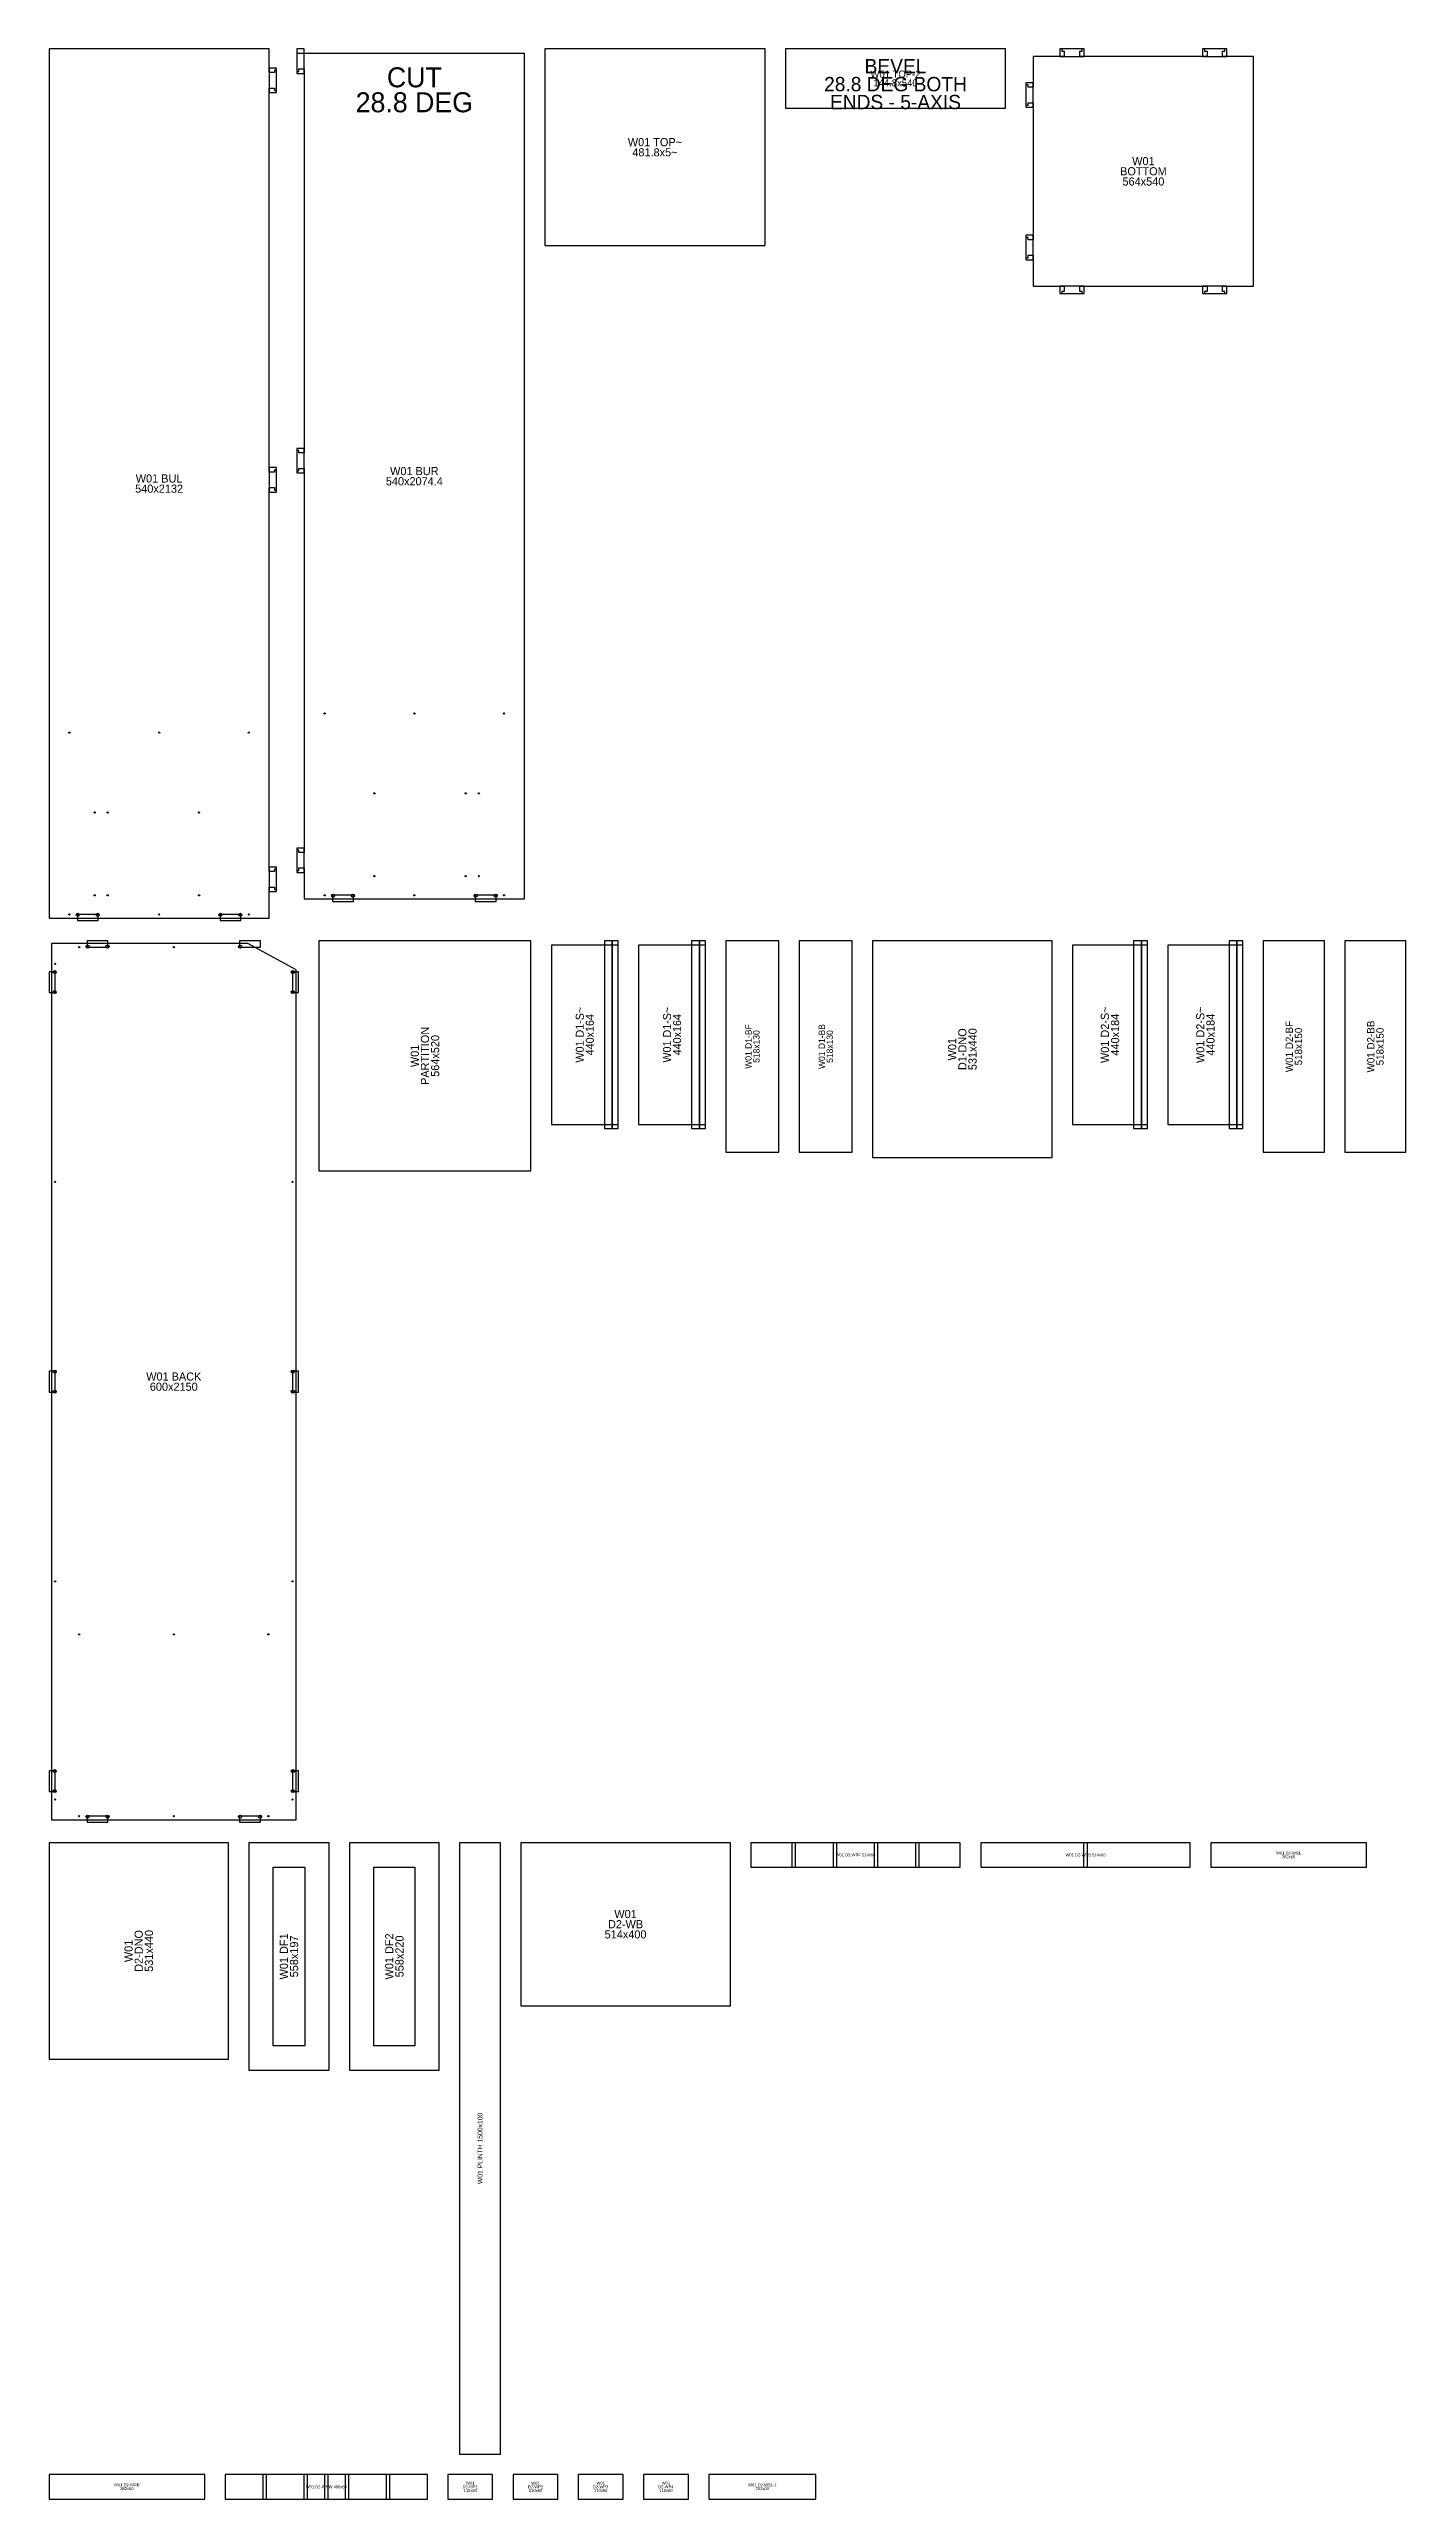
# Model space of a CAD drawing. Extents: x 0 to 3328, y 0 to 6010.
import ezdxf
from ezdxf.enums import TextEntityAlignment as Align

# ---------------------------------------------------------------- set-up
doc = ezdxf.new("R2010")
doc.units = 0
for name, color, linetype in [('DRAWER_BOTTOM_POCKET', 2, 'CONTINUOUS'), ('DRAWER_RUNNER_POCKET', 1, 'CONTINUOUS'), ('OUTLINE', 7, 'CONTINUOUS'), ('PUZZLE_DOG_BONES', 2, 'CONTINUOUS'), ('PUZZLE_HOLES_7_5MM', 3, 'CONTINUOUS'), ('PUZZLE_SOCKET', 1, 'CONTINUOUS'), ('RUNNERS_3MM', 5, 'CONTINUOUS'), ('SCREWS_3MM', 4, 'CONTINUOUS'), ('SHAKER_PANEL_POCKET', 41, 'CONTINUOUS'), ('UNIT_NUMBER', 94, 'CONTINUOUS'), ('WATCH_DIVIDER_SLOT', 7, 'CONTINUOUS')]:
    doc.layers.add(name, color=color, linetype=linetype)

msp = doc.modelspace()

# ---------------------------------------------------------------- linework, layer by layer
at = {"layer": 'DRAWER_BOTTOM_POCKET'}
for points in [[(1381, 3362), (1381, 3822), (1362, 3822), (1362, 3362)], [(1595, 3362), (1595, 3822), (1576, 3822), (1576, 3362)], [(2679, 3362), (2679, 3822), (2660, 3822), (2660, 3362)], [(2913, 3362), (2913, 3822), (2894, 3822), (2894, 3362)]]:
    msp.add_lwpolyline(points, close=True, dxfattribs=at)
at = {"layer": 'DRAWER_RUNNER_POCKET'}
for points in [[(1396, 3362), (1396, 3822), (1381, 3822), (1381, 3362)], [(1610, 3362), (1610, 3822), (1595, 3822), (1595, 3362)], [(2694, 3362), (2694, 3822), (2679, 3822), (2679, 3362)], [(2928, 3362), (2928, 3822), (2913, 3822), (2913, 3362)]]:
    msp.add_lwpolyline(points, close=True, dxfattribs=at)
at = {"layer": 'OUTLINE'}
for points in [[(0, 3878), (540, 3878), (540, 3948), (540, 3954), (553, 3954), (553, 3948), (558, 3948), (558, 3998), (553, 3998), (553, 3992), (540, 3992), (540, 3998), (540, 4928), (540, 4934), (553, 4934), (553, 4928), (558, 4928), (558, 4978), (553, 4978), (553, 4972), (540, 4972), (540, 4978), (540, 5908), (540, 5914), (553, 5914), (553, 5908), (558, 5908), (558, 5958), (553, 5958), (553, 5952), (540, 5952), (540, 5958), (540, 6010), (0, 6010)], [(1216, 5528.18), (1756, 5528.18), (1756, 6010), (1216, 6010)], [(1806, 5865.22), (2346, 5865.22), (2346, 6010), (1806, 6010)], [(2414, 5428), (2484, 5428), (2490, 5428), (2490, 5415), (2484, 5415), (2484, 5410), (2534, 5410), (2534, 5415), (2528, 5415), (2528, 5428), (2534, 5428), (2834, 5428), (2840, 5428), (2840, 5415), (2834, 5415), (2834, 5410), (2884, 5410), (2884, 5415), (2878, 5415), (2878, 5428), (2884, 5428), (2954, 5428), (2954, 5992), (2884, 5992), (2878, 5992), (2878, 6005), (2884, 6005), (2884, 6010), (2834, 6010), (2834, 6005), (2840, 6005), (2840, 5992), (2834, 5992), (2534, 5992), (2528, 5992), (2528, 6005), (2534, 6005), (2534, 6010), (2484, 6010), (2484, 6005), (2490, 6005), (2490, 5992), (2484, 5992), (2414, 5992), (2414, 5922), (2414, 5916), (2401, 5916), (2401, 5922), (2396, 5922), (2396, 5872), (2401, 5872), (2401, 5878), (2414, 5878), (2414, 5872), (2414, 5548), (2414, 5542), (2401, 5542), (2401, 5548), (2396, 5548), (2396, 5498), (2401, 5498), (2401, 5504), (2414, 5504), (2414, 5498)], [(626, 3925), (1166, 3925), (1166, 5999.36), (626, 5999.36), (626, 5999), (613, 5999), (613, 5999.36), (608, 5999.36), (608, 5955), (613, 5955), (613, 5961), (626, 5961), (626, 5955), (626, 5025), (626, 5019), (613, 5019), (613, 5025), (608, 5025), (608, 4975), (613, 4975), (613, 4981), (626, 4981), (626, 4975), (626, 4045), (626, 4039), (613, 4039), (613, 4045), (608, 4045), (608, 3995), (613, 3995), (613, 4001), (626, 4001), (626, 3995)], [(6, 1666), (606, 1666), (606, 3751), (487.82, 3816), (6, 3816)], [(1182, 3258), (1182, 3822), (662, 3822), (662, 3258)], [(1396, 3372), (1396, 3812), (1232, 3812), (1232, 3372)], [(1610, 3372), (1610, 3812), (1446, 3812), (1446, 3372)], [(1790, 3304), (1790, 3822), (1660, 3822), (1660, 3304)], [(1970, 3304), (1970, 3822), (1840, 3822), (1840, 3304)], [(2460, 3291), (2460, 3822), (2020, 3822), (2020, 3291)], [(2694, 3372), (2694, 3812), (2510, 3812), (2510, 3372)], [(2928, 3372), (2928, 3812), (2744, 3812), (2744, 3372)], [(3128, 3304), (3128, 3822), (2978, 3822), (2978, 3304)], [(3328, 3304), (3328, 3822), (3178, 3822), (3178, 3304)], [(440, 1079), (440, 1610), (0, 1610), (0, 1079)], [(687, 1052), (687, 1610), (490, 1610), (490, 1052)], [(957, 1052), (957, 1610), (737, 1610), (737, 1052)], [(1107, 110), (1107, 1610), (1007, 1610), (1007, 110)], [(1157, 1210), (1671, 1210), (1671, 1610), (1157, 1610)], [(1721, 1550), (2235, 1550), (2235, 1610), (1721, 1610)], [(2285, 1550), (2799, 1550), (2799, 1610), (2285, 1610)], [(2849, 1550), (3231, 1550), (3231, 1610), (2849, 1610)], [(0, 0), (382, 0), (382, 60), (0, 60)], [(432, 0), (928, 0), (928, 60), (432, 60)], [(978, 0), (1088, 0), (1088, 60), (978, 60)], [(1138, 0), (1248, 0), (1248, 60), (1138, 60)], [(1298, 0), (1408, 0), (1408, 60), (1298, 60)], [(1458, 0), (1568, 0), (1568, 60), (1458, 60)], [(1618, 0), (1881, 0), (1881, 60), (1618, 60)]]:
    msp.add_lwpolyline(points, close=True, dxfattribs=at)
at = {"layer": 'PUZZLE_DOG_BONES'}
for points in [[(608, 5950), (626, 5950), (626, 6010), (608, 6010)], [(2479, 5992), (2539, 5992), (2539, 6010), (2479, 6010)], [(2829, 5992), (2889, 5992), (2889, 6010), (2829, 6010)], [(540, 5903), (558, 5903), (558, 5963), (540, 5963)], [(2396, 5867), (2414, 5867), (2414, 5927), (2396, 5927)], [(2396, 5493), (2414, 5493), (2414, 5553), (2396, 5553)], [(2479, 5410), (2539, 5410), (2539, 5428), (2479, 5428)], [(2829, 5410), (2889, 5410), (2889, 5428), (2829, 5428)], [(608, 4970), (626, 4970), (626, 5030), (608, 5030)], [(540, 4923), (558, 4923), (558, 4983), (540, 4983)], [(608, 3990), (626, 3990), (626, 4050), (608, 4050)], [(540, 3943), (558, 3943), (558, 4003), (540, 4003)]]:
    msp.add_lwpolyline(points, close=True, dxfattribs=at)
at = {"layer": 'PUZZLE_HOLES_7_5MM'}
for centre in [(696.5, 3933), (745.5, 3933), (1046.5, 3933), (1095.5, 3933), (70.5, 3886), (119.5, 3886), (420.5, 3886), (469.5, 3886), (94.5, 3808), (143.5, 3808), (468.5, 3808), (14, 3745.5), (598, 3745.5), (14, 3696.5), (598, 3696.5), (14, 2765.5), (598, 2765.5), (14, 2716.5), (598, 2716.5), (14, 1785.5), (598, 1785.5), (14, 1736.5), (598, 1736.5), (94.5, 1674), (143.5, 1674), (468.5, 1674), (517.5, 1674)]:
    msp.add_circle(centre, 3.75, dxfattribs=at)
at = {"layer": 'PUZZLE_SOCKET'}
for points in [[(695.5, 3919), (746.5, 3919), (746.5, 3934), (695.5, 3934)], [(1045.5, 3919), (1096.5, 3919), (1096.5, 3934), (1045.5, 3934)], [(69.5, 3872), (120.5, 3872), (120.5, 3887), (69.5, 3887)], [(419.5, 3872), (470.5, 3872), (470.5, 3887), (419.5, 3887)], [(93.5, 3807), (144.5, 3807), (144.5, 3822), (93.5, 3822)], [(467.5, 3807), (518.5, 3807), (518.5, 3822), (467.5, 3822)], [(0, 3695.5), (15, 3695.5), (15, 3746.5), (0, 3746.5)], [(597, 3695.5), (612, 3695.5), (612, 3746.5), (597, 3746.5)], [(0, 2715.5), (15, 2715.5), (15, 2766.5), (0, 2766.5)], [(597, 2715.5), (612, 2715.5), (612, 2766.5), (597, 2766.5)], [(0, 1735.5), (15, 1735.5), (15, 1786.5), (0, 1786.5)], [(597, 1735.5), (612, 1735.5), (612, 1786.5), (597, 1786.5)], [(93.5, 1660), (144.5, 1660), (144.5, 1675), (93.5, 1675)], [(467.5, 1660), (518.5, 1660), (518.5, 1675), (467.5, 1675)]]:
    msp.add_lwpolyline(points, close=True, dxfattribs=at)
at = {"layer": 'RUNNERS_3MM'}
for centre in [(798, 4184), (1022, 4184), (1054, 4184), (112, 4137), (144, 4137), (368, 4137), (798, 3981), (1022, 3981), (1054, 3981), (112, 3934), (144, 3934), (368, 3934)]:
    msp.add_circle(centre, 1.5, dxfattribs=at)
at = {"layer": 'SCREWS_3MM'}
for centre in [(50, 4333), (270, 4333), (490, 4333), (676, 4380), (896, 4380), (1116, 4380), (676, 3934), (896, 3934), (1116, 3934), (50, 3887), (270, 3887), (490, 3887), (74, 3807), (306, 3807), (15, 3766), (15, 3231), (597, 3231), (15, 2251), (597, 2251), (74, 2121), (306, 2121), (538, 2121), (15, 1716), (597, 1716), (74, 1675), (306, 1675), (538, 1675)]:
    msp.add_circle(centre, 1.5, dxfattribs=at)
at = {"layer": 'SHAKER_PANEL_POCKET'}
for points in [[(550, 1112), (550, 1550), (627, 1550), (627, 1112)], [(797, 1112), (797, 1550), (897, 1550), (897, 1112)]]:
    msp.add_lwpolyline(points, close=True, dxfattribs=at)
at = {"layer": 'WATCH_DIVIDER_SLOT'}
for points in [[(1822, 1550), (1831, 1550), (1831, 1610), (1822, 1610)], [(1923, 1550), (1932, 1550), (1932, 1610), (1923, 1610)], [(2024, 1550), (2033, 1550), (2033, 1610), (2024, 1610)], [(2125, 1550), (2134, 1550), (2134, 1610), (2125, 1610)], [(2537.5, 1550), (2546.5, 1550), (2546.5, 1610), (2537.5, 1610)], [(524, 0), (533, 0), (533, 60), (524, 60)], [(625, 0), (634, 0), (634, 60), (625, 60)], [(675.5, 0), (684.5, 0), (684.5, 60), (675.5, 60)], [(726, 0), (735, 0), (735, 60), (726, 60)], [(827, 0), (836, 0), (836, 60), (827, 60)]]:
    msp.add_lwpolyline(points, close=True, dxfattribs=at)

# ---------------------------------------------------------------- texts
at = {"layer": 'UNIT_NUMBER'}
for s, height, p in [('CUT', 49, (896, 5940.56)), ('BEVEL', 35.16, (2076, 5967.81)), ('W01 TOP-2', 17.373, (2076, 5948.47)), ('28.8 DEG', 49, (896, 5879.31)), ('28.8 DEG BOTH', 35.1602, (2076, 5923.86)), ('ENDS - 5-AXIS', 35.1602, (2076, 5879.91)), ('144.8x540', 17.373, (2076, 5926.75)), ('W01 TOP~', 20, (1486, 5781.59)), ('481.8x5~', 20, (1486, 5756.59)), ('BOTTOM', 20, (2684, 5710)), ('W01', 20, (2684, 5735)), ('564x540', 20, (2684, 5685)), ('540x2132', 20, (270, 4931.5)), ('W01 BUL', 20, (270, 4956.5)), ('540x2074.4', 20, (896, 4949.68)), ('W01 BUR', 20, (896, 4974.68)), ('W01 BACK', 20, (306, 2753.5)), ('600x2150', 20, (306, 2728.5)), ('W01 D2-WRF 514x60', 7.2, (1978, 1580)), ('W01 D2-WRB 514x60', 7.2, (2542, 1580)), ('W01 D2-WRL', 7.2, (3040, 1584.5)), ('382x60', 7.2, (3040, 1575.5)), ('W01', 20, (1414, 1435)), ('514x400', 20, (1414, 1385)), ('D2-WB', 20, (1414, 1410)), ('W01 D2-WRR', 7.2, (191, 34.5)), ('382x60', 7.2, (191, 25.5)), ('W01 D2-WRW 496x60', 7.2, (680, 30)), ('D2-WP1', 7.2, (1033, 30)), ('110x60', 7.2, (1033, 21)), ('W01', 7.2, (1033, 39)), ('D2-WP2', 7.2, (1193, 30)), ('110x60', 7.2, (1193, 21)), ('W01', 7.2, (1193, 39)), ('D2-WP3', 7.2, (1353, 30)), ('110x60', 7.2, (1353, 21)), ('W01', 7.2, (1353, 39)), ('D2-WP4', 7.2, (1513, 30)), ('110x60', 7.2, (1513, 21)), ('W01', 7.2, (1513, 39)), ('W01 D2-WS1-1', 7.2, (1749.5, 34.5)), ('263x60', 7.2, (1749.5, 25.5))]:
    msp.add_text(s, height=height, dxfattribs=at).set_placement(p, align=Align.MIDDLE_CENTER)
for s, height, p in [('PARTITION', 20, (922, 3540)), ('W01 D1-S~', 19.68, (1301.7, 3592)), ('440x164', 19.68, (1326.3, 3592)), ('W01 D1-S~', 19.68, (1515.7, 3592)), ('440x164', 19.68, (1540.3, 3592)), ('W01 D1-BF', 15.6, (1715.25, 3563)), ('W01 D1-BB', 15.6, (1895.25, 3563)), ('D1-DNO', 20, (2240, 3556.5)), ('531x440', 20, (2265, 3556.5)), ('W01 D2-S~', 20, (2589.5, 3592)), ('440x184', 20, (2614.5, 3592)), ('W01 D2-S~', 20, (2823.5, 3592)), ('440x184', 20, (2848.5, 3592)), ('W01 D2-BF', 18, (3041.75, 3563)), ('518x150', 18, (3064.25, 3563)), ('W01 D2-BB', 18, (3241.75, 3563)), ('518x150', 18, (3264.25, 3563)), ('W01', 20, (897, 3540)), ('564x520', 20, (947, 3540)), ('518x130', 15.6, (1734.75, 3563)), ('518x130', 15.6, (1914.75, 3563)), ('W01', 20, (2215, 3556.5)), ('D2-DNO', 20, (220, 1344.5)), ('531x440', 20, (245, 1344.5)), ('W01 DF1', 20, (576, 1331)), ('W01 DF2', 20, (834.5, 1331)), ('W01', 20, (195, 1344.5)), ('558x197', 20, (601, 1331)), ('558x220', 20, (859.5, 1331)), ('W01 PLINTH 1500x100', 12, (1057, 860))]:
    msp.add_text(s, height=height, rotation=90, dxfattribs=at).set_placement(p, align=Align.MIDDLE_CENTER)

doc.saveas('drawing.dxf')
